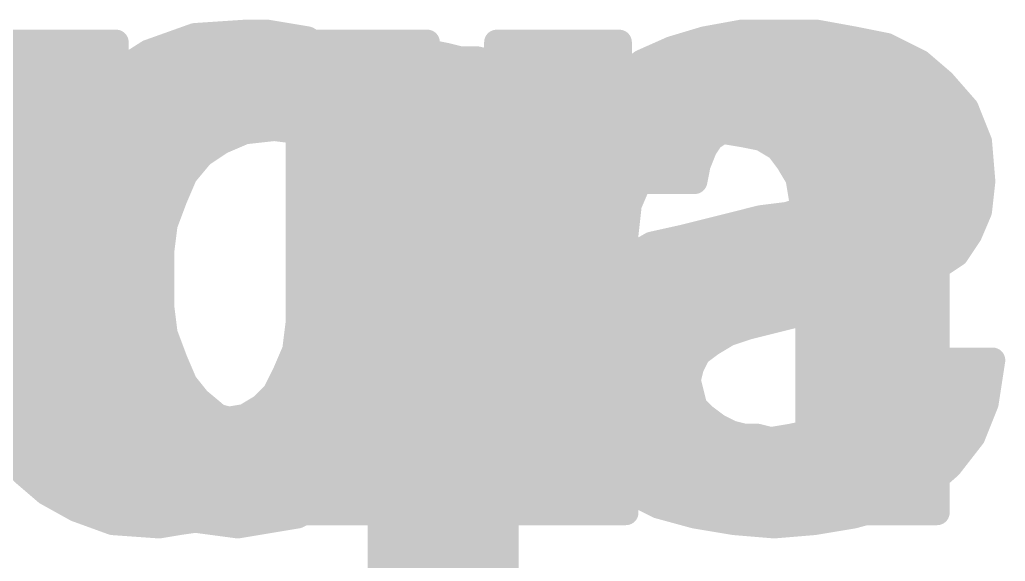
# Model space of a CAD drawing. Extents: x -41 to 66, y -21 to 32.
# Drawn here: x 15.29 to 18.267, y 20.732 to 22.367 of the extents above; entities that cross this region are included whole.
import ezdxf

# ---------------------------------------------------------------- set-up
doc = ezdxf.new("R2010")
doc.units = 0
doc.layers.add('21', color=41, linetype='CONTINUOUS')
doc.layers.add('22', color=40, linetype='CONTINUOUS')

msp = doc.modelspace()

# ---------------------------------------------------------------- linework, layer by layer
at = {"layer": '21', "const_width": 0.0762}
for points in [[(17.421, 22.319), (17.481, 22.329)], [(17.4666, 22.3266), (17.5746, 22.3266)], [(17.481, 22.329), (17.541, 22.329)], [(17.541, 22.329), (17.681, 22.319)], [(15.201, 22.299), (15.581, 22.299)], [(15.581, 22.299), (15.581, 21.499)], [(16.131, 21.449), (16.131, 22.299)], [(16.131, 22.299), (16.521, 22.299)], [(16.521, 22.299), (16.521, 20.879)], [(16.731, 22.299), (17.101, 22.299)], [(16.731, 20.879), (16.731, 22.299)], [(17.101, 22.299), (17.101, 22.099)], [(17.301, 22.279), (17.421, 22.319)], [(17.681, 22.319), (17.791, 22.289)], [(17.241, 22.239), (17.301, 22.279)], [(17.791, 22.289), (17.881, 22.239)], [(15.201, 22.2504), (15.581, 22.2504)], [(16.131, 22.2504), (16.521, 22.2504)], [(16.731, 22.2504), (17.101, 22.2504)], [(17.191, 22.199), (17.241, 22.239)], [(17.2581, 22.2504), (17.8605, 22.2504)], [(17.881, 22.239), (17.951, 22.169)], [(15.201, 22.1742), (15.581, 22.1742)], [(16.131, 22.1742), (16.521, 22.1742)], [(16.731, 22.1742), (17.101, 22.1742)], [(17.151, 22.159), (17.191, 22.199)], [(17.1662, 22.1742), (17.9458, 22.1742)], [(17.111, 22.099), (17.151, 22.159)], [(17.951, 22.169), (18.001, 22.089)], [(15.201, 22.098), (15.581, 22.098)], [(16.131, 22.098), (16.521, 22.098)], [(16.731, 22.098), (17.9954, 22.098)], [(17.101, 22.099), (17.111, 22.099)], [(18.001, 22.089), (18.031, 21.989)], [(17.421, 22.029), (17.341, 22.019)], [(17.481, 22.019), (17.421, 22.029)], [(15.201, 22.0218), (15.581, 22.0218)], [(16.131, 22.0218), (16.521, 22.0218)], [(16.731, 22.0218), (17.3634, 22.0218)], [(17.281, 22.009), (17.231, 21.979)], [(17.341, 22.019), (17.281, 22.009)], [(17.4642, 22.0218), (18.0212, 22.0218)], [(17.531, 22.009), (17.481, 22.019)], [(17.581, 21.979), (17.531, 22.009)], [(17.231, 21.979), (17.191, 21.929)], [(17.611, 21.939), (17.581, 21.979)], [(18.031, 21.989), (18.051, 21.879)], [(15.201, 21.9456), (15.581, 21.9456)], [(16.131, 21.9456), (16.521, 21.9456)], [(16.731, 21.9456), (17.2043, 21.9456)], [(17.606, 21.9456), (18.0389, 21.9456)], [(17.641, 21.889), (17.611, 21.939)], [(17.191, 21.929), (17.161, 21.879)], [(17.161, 21.879), (17.131, 21.809)], [(17.651, 21.829), (17.641, 21.889)], [(18.051, 21.879), (18.061, 21.749)], [(15.201, 21.8694), (15.581, 21.8694)], [(16.131, 21.8694), (16.521, 21.8694)], [(16.731, 21.8694), (17.1569, 21.8694)], [(17.6443, 21.8694), (18.0517, 21.8694)], [(17.661, 21.759), (17.651, 21.829)], [(15.201, 21.7932), (15.581, 21.7932)], [(16.131, 21.7932), (16.521, 21.7932)], [(16.731, 21.7932), (17.1292, 21.7932)], [(17.131, 21.809), (17.121, 21.719)], [(17.6561, 21.7932), (18.0576, 21.7932)], [(17.671, 21.679), (17.661, 21.759)], [(18.061, 21.749), (18.061, 20.879)], [(15.201, 21.717), (15.581, 21.717)], [(16.131, 21.717), (16.521, 21.717)], [(16.731, 21.717), (17.121, 21.717)], [(17.121, 21.719), (17.121, 20.879)], [(17.6663, 21.717), (18.061, 21.717)], [(17.671, 20.879), (17.671, 21.679)], [(15.201, 21.6408), (15.581, 21.6408)], [(16.131, 21.6408), (16.521, 21.6408)], [(16.731, 21.6408), (17.121, 21.6408)], [(17.671, 21.6408), (18.061, 21.6408)], [(15.201, 21.5646), (15.581, 21.5646)], [(16.131, 21.5646), (16.521, 21.5646)], [(16.731, 21.5646), (17.121, 21.5646)], [(17.671, 21.5646), (18.061, 21.5646)], [(15.201, 21.4884), (15.5823, 21.4884)], [(15.581, 21.499), (15.601, 21.339)], [(16.131, 21.4884), (16.521, 21.4884)], [(16.731, 21.4884), (17.121, 21.4884)], [(17.671, 21.4884), (18.061, 21.4884)], [(16.121, 21.369), (16.131, 21.449)], [(15.201, 21.4122), (15.5919, 21.4122)], [(16.1264, 21.4122), (16.521, 21.4122)], [(16.731, 21.4122), (17.121, 21.4122)], [(17.671, 21.4122), (18.061, 21.4122)], [(16.091, 21.299), (16.121, 21.369)], [(15.601, 21.339), (15.611, 21.279)], [(15.201, 21.336), (15.6015, 21.336)], [(16.1069, 21.336), (16.521, 21.336)], [(16.731, 21.336), (17.121, 21.336)], [(17.671, 21.336), (18.061, 21.336)], [(15.611, 21.279), (15.671, 21.199)], [(16.061, 21.239), (16.091, 21.299)], [(15.2081, 21.2598), (15.6254, 21.2598)], [(16.0714, 21.2598), (16.521, 21.2598)], [(16.731, 21.2598), (17.121, 21.2598)], [(17.671, 21.2598), (18.061, 21.2598)], [(16.021, 21.199), (16.061, 21.239)], [(15.671, 21.199), (15.721, 21.169)], [(15.971, 21.169), (16.021, 21.199)], [(15.2226, 21.1836), (15.6967, 21.1836)], [(15.721, 21.169), (15.771, 21.159)], [(15.771, 21.159), (15.831, 21.149)], [(15.831, 21.149), (15.911, 21.159)], [(15.911, 21.159), (15.971, 21.169)], [(15.9953, 21.1836), (16.521, 21.1836)], [(16.731, 21.1836), (17.121, 21.1836)], [(17.671, 21.1836), (18.061, 21.1836)], [(15.2455, 21.1074), (16.521, 21.1074)], [(16.731, 21.1074), (17.121, 21.1074)], [(17.671, 21.1074), (18.061, 21.1074)], [(15.301, 20.999), (15.251, 21.089)], [(16.141, 21.079), (16.101, 21.019)], [(16.151, 21.079), (16.141, 21.079)], [(16.151, 20.879), (16.151, 21.079)], [(15.2831, 21.0312), (16.1091, 21.0312)], [(16.101, 21.019), (16.061, 20.969)], [(16.151, 21.0312), (16.521, 21.0312)], [(16.731, 21.0312), (17.121, 21.0312)], [(17.671, 21.0312), (18.061, 21.0312)], [(15.371, 20.939), (15.301, 20.999)], [(15.3523, 20.955), (16.0435, 20.955)], [(16.061, 20.969), (16.011, 20.929)], [(16.151, 20.955), (16.521, 20.955)], [(16.731, 20.955), (17.121, 20.955)], [(17.671, 20.955), (18.061, 20.955)], [(15.461, 20.889), (15.371, 20.939)], [(16.011, 20.929), (15.951, 20.899)], [(15.951, 20.899), (15.901, 20.879)], [(15.571, 20.849), (15.461, 20.889)], [(15.4891, 20.8788), (15.9004, 20.8788)], [(15.901, 20.879), (15.841, 20.859)], [(16.521, 20.879), (16.151, 20.879)], [(17.121, 20.879), (16.731, 20.879)], [(18.061, 20.879), (17.671, 20.879)], [(15.711, 20.839), (15.571, 20.849)], [(15.771, 20.849), (15.711, 20.839)], [(15.841, 20.859), (15.771, 20.849)]]:
    msp.add_lwpolyline(points, dxfattribs=at)
at = {"layer": '21', "const_width": 0.0381}
for points in [[(17.4666, 22.3457, 1), (17.4666, 22.3076)], [(17.481, 22.3481, 1), (17.481, 22.31)], [(17.4841, 22.3102, 1), (17.4779, 22.3478)], [(17.5424, 22.348, 1), (17.5396, 22.31)], [(17.541, 22.31, 1), (17.541, 22.3481)], [(17.5746, 22.3076, 1), (17.5746, 22.3457)], [(15.6001, 22.299, 1), (15.562, 22.299)], [(15.581, 22.2799, 1), (15.581, 22.318)], [(16.1501, 22.299, 1), (16.112, 22.299)], [(16.131, 22.318, 1), (16.131, 22.2799)], [(16.5401, 22.299, 1), (16.502, 22.299)], [(16.521, 22.2799, 1), (16.521, 22.318)], [(16.731, 22.318, 1), (16.731, 22.2799)], [(16.7501, 22.299, 1), (16.712, 22.299)], [(17.12, 22.299, 1), (17.0819, 22.299)], [(17.101, 22.2799, 1), (17.101, 22.318)], [(17.4179, 22.3378, 1), (17.4241, 22.3002)], [(17.427, 22.3009, 1), (17.415, 22.3371)], [(17.686, 22.3374, 1), (17.676, 22.3006)], [(17.6796, 22.3, 1), (17.6824, 22.338)], [(17.295, 22.2971, 1), (17.307, 22.2609)], [(17.3116, 22.2631, 1), (17.2904, 22.2949)], [(17.8003, 22.3057, 1), (17.7817, 22.2723)], [(17.786, 22.2706, 1), (17.796, 22.3074)], [(15.581, 22.2314, 1), (15.581, 22.2695)], [(16.131, 22.2695, 1), (16.131, 22.2314)], [(16.521, 22.2314, 1), (16.521, 22.2695)], [(16.731, 22.2695, 1), (16.731, 22.2314)], [(17.101, 22.2314, 1), (17.101, 22.2695)], [(17.2304, 22.2549, 1), (17.2516, 22.2231)], [(17.2529, 22.2241, 1), (17.2291, 22.2539)], [(17.2581, 22.2695, 1), (17.2581, 22.2314)], [(17.8605, 22.2314, 1), (17.8605, 22.2695)], [(17.8945, 22.2525, 1), (17.8675, 22.2255)], [(17.8717, 22.2223, 1), (17.8903, 22.2557)], [(15.581, 22.1552, 1), (15.581, 22.1933)], [(16.131, 22.1933, 1), (16.131, 22.1552)], [(16.521, 22.1552, 1), (16.521, 22.1933)], [(16.731, 22.1933, 1), (16.731, 22.1552)], [(17.101, 22.1552, 1), (17.101, 22.1933)], [(17.1662, 22.1933, 1), (17.1662, 22.1552)], [(17.1791, 22.2139, 1), (17.2029, 22.1841)], [(17.2045, 22.1855, 1), (17.1775, 22.2125)], [(17.9458, 22.1552, 1), (17.9458, 22.1933)], [(17.1375, 22.1725, 1), (17.1645, 22.1455)], [(17.1669, 22.1484, 1), (17.1351, 22.1696)], [(17.9672, 22.1791, 1), (17.9348, 22.1589)], [(17.9375, 22.1555, 1), (17.9645, 22.1825)], [(15.581, 22.079, 1), (15.581, 22.1171)], [(16.131, 22.1171, 1), (16.131, 22.079)], [(16.521, 22.079, 1), (16.521, 22.1171)], [(16.731, 22.1171, 1), (16.731, 22.079)], [(17.101, 22.1181, 1), (17.101, 22.08)], [(17.0951, 22.1096, 1), (17.1269, 22.0884)], [(17.111, 22.08, 1), (17.111, 22.1181)], [(18.0192, 22.0945, 1), (17.9828, 22.0835)], [(17.9954, 22.079, 1), (17.9954, 22.1171)], [(17.0819, 22.099, 1), (17.12, 22.099)], [(17.9848, 22.0789, 1), (18.0172, 22.0991)], [(17.4241, 22.0478, 1), (17.4179, 22.0102)], [(17.4234, 22.0101, 1), (17.4186, 22.0479)], [(15.581, 22.0028, 1), (15.581, 22.0409)], [(16.131, 22.0409, 1), (16.131, 22.0028)], [(16.521, 22.0028, 1), (16.521, 22.0409)], [(16.731, 22.0409, 1), (16.731, 22.0028)], [(17.2779, 22.0278, 1), (17.2841, 21.9902)], [(17.2908, 21.9927, 1), (17.2712, 22.0253)], [(17.3386, 22.0379, 1), (17.3434, 22.0001)], [(17.3441, 22.0002, 1), (17.3379, 22.0378)], [(17.3634, 22.0028, 1), (17.3634, 22.0409)], [(17.4642, 22.0409, 1), (17.4642, 22.0028)], [(17.4847, 22.0377, 1), (17.4773, 22.0003)], [(17.4779, 22.0002, 1), (17.4841, 22.0378)], [(17.5408, 22.0253, 1), (17.5212, 21.9927)], [(17.5273, 21.9903, 1), (17.5347, 22.0277)], [(18.0212, 22.0028, 1), (18.0212, 22.0409)], [(17.2212, 21.9953, 1), (17.2408, 21.9627)], [(17.2459, 21.9671, 1), (17.2161, 21.9909)], [(17.5962, 21.9904, 1), (17.5658, 21.9676)], [(17.5712, 21.9627, 1), (17.5908, 21.9953)], [(18.0497, 21.9924, 1), (18.0123, 21.9856)], [(18.0128, 21.9835, 1), (18.0492, 21.9945)], [(15.581, 21.9266, 1), (15.581, 21.9647)], [(16.131, 21.9647, 1), (16.131, 21.9266)], [(16.521, 21.9266, 1), (16.521, 21.9647)], [(16.731, 21.9647, 1), (16.731, 21.9266)], [(17.2043, 21.9266, 1), (17.2043, 21.9647)], [(17.606, 21.9647, 1), (17.606, 21.9266)], [(17.6273, 21.9488, 1), (17.5947, 21.9292)], [(18.0389, 21.9266, 1), (18.0389, 21.9647)], [(17.1761, 21.9409, 1), (17.2059, 21.9171)], [(17.2073, 21.9192, 1), (17.1747, 21.9388)], [(17.5958, 21.9276, 1), (17.6262, 21.9504)], [(17.1785, 21.8715, 1), (17.1435, 21.8865)], [(17.6598, 21.8921, 1), (17.6222, 21.8859)], [(17.6247, 21.8792, 1), (17.6573, 21.8988)], [(18.07, 21.8805, 1), (18.032, 21.8775)], [(15.581, 21.8504, 1), (15.581, 21.8885)], [(16.131, 21.8885, 1), (16.131, 21.8504)], [(16.521, 21.8504, 1), (16.521, 21.8885)], [(16.731, 21.8885, 1), (16.731, 21.8504)], [(17.1447, 21.8888, 1), (17.1773, 21.8692)], [(17.1569, 21.8504, 1), (17.1569, 21.8885)], [(17.6443, 21.8885, 1), (17.6443, 21.8504)], [(18.0323, 21.8756, 1), (18.0697, 21.8824)], [(18.0517, 21.8504, 1), (18.0517, 21.8885)], [(17.6699, 21.8317, 1), (17.6321, 21.8263)], [(15.581, 21.7742, 1), (15.581, 21.8123)], [(16.131, 21.8123, 1), (16.131, 21.7742)], [(16.521, 21.7742, 1), (16.521, 21.8123)], [(16.731, 21.8123, 1), (16.731, 21.7742)], [(17.1135, 21.8165, 1), (17.1485, 21.8015)], [(17.1499, 21.8069, 1), (17.1121, 21.8111)], [(17.1292, 21.7742, 1), (17.1292, 21.8123)], [(17.6322, 21.8259, 1), (17.6698, 21.8321)], [(17.6561, 21.8123, 1), (17.6561, 21.7742)], [(18.0576, 21.7742, 1), (18.0576, 21.8123)], [(17.6799, 21.7614, 1), (17.6421, 21.7566)], [(17.6421, 21.7563, 1), (17.6799, 21.7617)], [(18.08, 21.749, 1), (18.0419, 21.749)], [(18.042, 21.7475, 1), (18.08, 21.7505)], [(15.581, 21.698, 1), (15.581, 21.7361)], [(16.131, 21.7361, 1), (16.131, 21.698)], [(16.521, 21.698, 1), (16.521, 21.7361)], [(16.731, 21.7361, 1), (16.731, 21.698)], [(17.1021, 21.7211, 1), (17.1399, 21.7169)], [(17.1401, 21.719, 1), (17.102, 21.719)], [(17.121, 21.698, 1), (17.121, 21.7361)], [(17.6663, 21.7361, 1), (17.6663, 21.698)], [(18.061, 21.698, 1), (18.061, 21.7361)], [(17.69, 21.679, 1), (17.6519, 21.679)], [(15.581, 21.6218, 1), (15.581, 21.6599)], [(16.131, 21.6599, 1), (16.131, 21.6218)], [(16.521, 21.6218, 1), (16.521, 21.6599)], [(16.731, 21.6599, 1), (16.731, 21.6218)], [(17.121, 21.6218, 1), (17.121, 21.6599)], [(17.671, 21.6599, 1), (17.671, 21.6218)], [(17.6521, 21.6766, 1), (17.6899, 21.6814)], [(18.061, 21.6218, 1), (18.061, 21.6599)], [(15.581, 21.5456, 1), (15.581, 21.5837)], [(16.131, 21.5837, 1), (16.131, 21.5456)], [(16.521, 21.5456, 1), (16.521, 21.5837)], [(16.731, 21.5837, 1), (16.731, 21.5456)], [(17.121, 21.5456, 1), (17.121, 21.5837)], [(17.671, 21.5837, 1), (17.671, 21.5456)], [(18.061, 21.5456, 1), (18.061, 21.5837)], [(15.5999, 21.5014, 1), (15.5621, 21.4966)], [(15.5823, 21.4694, 1), (15.5823, 21.5075)], [(16.131, 21.5075, 1), (16.131, 21.4694)], [(16.521, 21.4694, 1), (16.521, 21.5075)], [(16.731, 21.5075, 1), (16.731, 21.4694)], [(17.121, 21.4694, 1), (17.121, 21.5075)], [(17.671, 21.5075, 1), (17.671, 21.4694)], [(18.061, 21.4694, 1), (18.061, 21.5075)], [(15.562, 21.499, 1), (15.6001, 21.499)], [(16.112, 21.449, 1), (16.1501, 21.449)], [(16.1499, 21.4466, 1), (16.1121, 21.4514)], [(15.5919, 21.3932, 1), (15.5919, 21.4313)], [(16.1264, 21.4313, 1), (16.1264, 21.3932)], [(16.521, 21.3932, 1), (16.521, 21.4313)], [(16.731, 21.4313, 1), (16.731, 21.3932)], [(17.121, 21.3932, 1), (17.121, 21.4313)], [(17.671, 21.4313, 1), (17.671, 21.3932)], [(18.061, 21.3932, 1), (18.061, 21.4313)], [(16.1385, 21.3615, 1), (16.1035, 21.3765)], [(15.6198, 21.3421, 1), (15.5822, 21.3359)], [(16.1021, 21.3714, 1), (16.1399, 21.3666)], [(15.5821, 21.3366, 1), (15.6199, 21.3414)], [(15.6015, 21.317, 1), (15.6015, 21.3551)], [(16.1069, 21.3551, 1), (16.1069, 21.317)], [(16.521, 21.317, 1), (16.521, 21.3551)], [(16.731, 21.3551, 1), (16.731, 21.317)], [(17.121, 21.317, 1), (17.121, 21.3551)], [(17.671, 21.3551, 1), (17.671, 21.317)], [(18.061, 21.317, 1), (18.061, 21.3551)], [(15.6262, 21.2904, 1), (15.5958, 21.2676)], [(16.0735, 21.3065, 1), (16.1085, 21.2915)], [(16.108, 21.2905, 1), (16.074, 21.3075)], [(15.5922, 21.2759, 1), (15.6298, 21.2821)], [(15.6254, 21.2408, 1), (15.6254, 21.2789)], [(16.0714, 21.2789, 1), (16.0714, 21.2408)], [(16.521, 21.2408, 1), (16.521, 21.2789)], [(16.731, 21.2789, 1), (16.731, 21.2408)], [(17.121, 21.2408, 1), (17.121, 21.2789)], [(17.671, 21.2789, 1), (17.671, 21.2408)], [(18.061, 21.2408, 1), (18.061, 21.2789)], [(16.044, 21.2475, 1), (16.078, 21.2305)], [(16.0745, 21.2255, 1), (16.0475, 21.2525)], [(15.6808, 21.2153, 1), (15.6612, 21.1827)], [(15.6558, 21.1876, 1), (15.6862, 21.2104)], [(16.0075, 21.2125, 1), (16.0345, 21.1855)], [(16.0308, 21.1827, 1), (16.0112, 21.2153)], [(15.6967, 21.1646, 1), (15.6967, 21.2027)], [(15.7247, 21.1877, 1), (15.7173, 21.1503)], [(15.7112, 21.1527, 1), (15.7308, 21.1853)], [(15.7741, 21.1778, 1), (15.7679, 21.1402)], [(15.9134, 21.1401, 1), (15.9086, 21.1779)], [(15.9612, 21.1853, 1), (15.9808, 21.1527)], [(15.9741, 21.1502, 1), (15.9679, 21.1878)], [(15.9953, 21.2027, 1), (15.9953, 21.1646)], [(16.521, 21.1646, 1), (16.521, 21.2027)], [(16.731, 21.2027, 1), (16.731, 21.1646)], [(17.121, 21.1646, 1), (17.121, 21.2027)], [(17.671, 21.2027, 1), (17.671, 21.1646)], [(18.061, 21.1646, 1), (18.061, 21.2027)], [(15.7673, 21.1403, 1), (15.7747, 21.1777)], [(15.8286, 21.1679, 1), (15.8334, 21.1301)], [(15.8279, 21.1302, 1), (15.8341, 21.1678)], [(15.9079, 21.1778, 1), (15.9141, 21.1402)], [(16.521, 21.0884, 1), (16.521, 21.1265)], [(16.731, 21.1265, 1), (16.731, 21.0884)], [(17.121, 21.0884, 1), (17.121, 21.1265)], [(17.671, 21.1265, 1), (17.671, 21.0884)], [(18.061, 21.0884, 1), (18.061, 21.1265)], [(16.141, 21.0981, 1), (16.141, 21.06)], [(16.1569, 21.0684, 1), (16.1251, 21.0896)], [(16.17, 21.079, 1), (16.1319, 21.079)], [(16.151, 21.06, 1), (16.151, 21.0981)], [(15.2831, 21.0503, 1), (15.2831, 21.0122)], [(16.0851, 21.0296, 1), (16.1169, 21.0084)], [(16.1159, 21.0071, 1), (16.0861, 21.0309)], [(16.1091, 21.0122, 1), (16.1091, 21.0503)], [(16.151, 21.0503, 1), (16.151, 21.0122)], [(16.521, 21.0122, 1), (16.521, 21.0503)], [(16.731, 21.0503, 1), (16.731, 21.0122)], [(17.121, 21.0122, 1), (17.121, 21.0503)], [(17.671, 21.0503, 1), (17.671, 21.0122)], [(18.061, 21.0122, 1), (18.061, 21.0503)], [(15.3134, 21.0135, 1), (15.2886, 20.9845)], [(15.2843, 20.9897, 1), (15.3177, 21.0083)], [(15.3523, 20.9741, 1), (15.3523, 20.936)], [(16.0461, 20.9809, 1), (16.0759, 20.9571)], [(16.0435, 20.936, 1), (16.0435, 20.9741)], [(16.0729, 20.9541, 1), (16.0491, 20.9839)], [(16.151, 20.9741, 1), (16.151, 20.936)], [(16.521, 20.936, 1), (16.521, 20.9741)], [(16.731, 20.9741, 1), (16.731, 20.936)], [(17.121, 20.936, 1), (17.121, 20.9741)], [(17.671, 20.9741, 1), (17.671, 20.936)], [(18.061, 20.936, 1), (18.061, 20.9741)], [(15.3803, 20.9557, 1), (15.3617, 20.9223)], [(15.3586, 20.9245, 1), (15.3834, 20.9535)], [(15.9991, 20.9439, 1), (16.0229, 20.9141)], [(16.0195, 20.912, 1), (16.0025, 20.946)], [(15.9425, 20.916, 1), (15.9595, 20.882)], [(15.9581, 20.8813, 1), (15.9439, 20.9167)], [(15.4675, 20.9069, 1), (15.4545, 20.8711)], [(15.4517, 20.8723, 1), (15.4703, 20.9057)], [(15.4891, 20.8979, 1), (15.4891, 20.8598)], [(15.8939, 20.8967, 1), (15.9081, 20.8613)], [(15.907, 20.8609, 1), (15.895, 20.8971)], [(15.9004, 20.8598, 1), (15.9004, 20.8979)], [(16.151, 20.8981, 1), (16.151, 20.86)], [(16.521, 20.86, 1), (16.521, 20.8981)], [(16.731, 20.8981, 1), (16.731, 20.86)], [(17.121, 20.86, 1), (17.121, 20.8981)], [(17.671, 20.8981, 1), (17.671, 20.86)], [(18.061, 20.86, 1), (18.061, 20.8981)], [(15.5724, 20.868, 1), (15.5696, 20.83)], [(15.5645, 20.8311, 1), (15.5775, 20.8669)], [(15.7079, 20.8578, 1), (15.7141, 20.8202)], [(15.7096, 20.82, 1), (15.7124, 20.858)], [(15.7683, 20.8679, 1), (15.7737, 20.8301)], [(15.7741, 20.8302, 1), (15.7679, 20.8678)], [(15.835, 20.8771, 1), (15.847, 20.8409)], [(15.8437, 20.8401, 1), (15.8383, 20.8779)], [(16.1319, 20.879, 1), (16.17, 20.879)], [(16.502, 20.879, 1), (16.5401, 20.879)], [(16.712, 20.879, 1), (16.7501, 20.879)], [(17.102, 20.879, 1), (17.1401, 20.879)], [(17.6519, 20.879, 1), (17.69, 20.879)], [(18.0419, 20.879, 1), (18.08, 20.879)]]:
    msp.add_lwpolyline(points, format="xyb", dxfattribs=at)
at = {"layer": '22', "const_width": 0.0762}
for points in [[(15.969, 22.329), (15.819, 22.319)], [(15.933, 22.3266), (16.0534, 22.3266)], [(16.039, 22.329), (15.969, 22.329)], [(16.159, 22.309), (16.039, 22.329)], [(17.469, 22.329), (17.359, 22.309)], [(17.4558, 22.3266), (17.7122, 22.3266)], [(17.699, 22.329), (17.469, 22.329)], [(17.809, 22.309), (17.699, 22.329)], [(15.819, 22.319), (15.679, 22.269)], [(16.259, 22.249), (16.159, 22.309)], [(16.489, 22.279), (16.389, 22.299)], [(16.389, 22.299), (16.389, 22.119)], [(17.359, 22.309), (17.259, 22.279)], [(17.909, 22.289), (17.809, 22.309)], [(15.679, 22.269), (15.569, 22.199)], [(16.529, 22.269), (16.489, 22.279)], [(16.579, 22.259), (16.529, 22.269)], [(17.259, 22.279), (17.169, 22.239)], [(18.009, 22.239), (17.909, 22.289)], [(15.6498, 22.2504), (16.2567, 22.2504)], [(16.309, 22.209), (16.259, 22.249)], [(16.389, 22.2504), (16.6134, 22.2504)], [(16.619, 22.249), (16.579, 22.259)], [(16.669, 22.249), (16.619, 22.249)], [(16.719, 22.239), (16.669, 22.249)], [(16.759, 22.229), (16.719, 22.239)], [(17.169, 22.239), (17.089, 22.179)], [(17.1946, 22.2504), (17.9862, 22.2504)], [(18.079, 22.179), (18.009, 22.239)], [(16.349, 22.169), (16.309, 22.209)], [(16.759, 20.379), (16.759, 22.229)], [(15.569, 22.199), (15.479, 22.099)], [(15.5467, 22.1742), (16.3438, 22.1742)], [(16.389, 22.1742), (16.759, 22.1742)], [(17.089, 22.179), (17.029, 22.099)], [(17.0854, 22.1742), (18.0832, 22.1742)], [(18.149, 22.099), (18.079, 22.179)], [(16.389, 22.119), (16.349, 22.169)], [(15.479, 22.099), (15.409, 21.989)], [(15.4784, 22.098), (16.759, 22.098)], [(17.029, 22.099), (16.979, 21.999)], [(17.0285, 22.098), (18.1494, 22.098)], [(18.189, 21.999), (18.149, 22.099)], [(17.449, 22.049), (17.499, 22.069)], [(17.499, 22.069), (17.669, 22.069)], [(17.669, 22.069), (17.699, 22.059)], [(17.699, 22.059), (17.739, 22.049)], [(15.899, 21.999), (15.969, 22.029)], [(15.969, 22.029), (16.059, 22.039)], [(16.059, 22.039), (16.139, 22.029)], [(16.139, 22.029), (16.219, 21.999)], [(17.379, 22.009), (17.409, 22.029)], [(17.409, 22.029), (17.449, 22.049)], [(17.739, 22.049), (17.769, 22.039)], [(17.769, 22.039), (17.809, 21.979)], [(15.4299, 22.0218), (15.9522, 22.0218)], [(15.839, 21.959), (15.899, 21.999)], [(16.1582, 22.0218), (16.759, 22.0218)], [(16.219, 21.999), (16.269, 21.959)], [(16.979, 21.999), (16.959, 21.879)], [(16.9904, 22.0218), (17.3982, 22.0218)], [(17.359, 21.979), (17.379, 22.009)], [(17.7805, 22.0218), (18.1799, 22.0218)], [(18.199, 21.879), (18.189, 21.999)], [(15.409, 21.989), (15.369, 21.859)], [(17.339, 21.929), (17.359, 21.979)], [(17.809, 21.979), (17.809, 21.939)], [(15.3956, 21.9456), (15.8278, 21.9456)], [(15.789, 21.899), (15.839, 21.959)], [(16.269, 21.959), (16.319, 21.899)], [(16.2802, 21.9456), (16.759, 21.9456)], [(16.9701, 21.9456), (17.3456, 21.9456)], [(17.809, 21.939), (17.799, 21.899)], [(17.809, 21.9456), (18.1935, 21.9456)], [(17.329, 21.879), (17.339, 21.929)], [(15.759, 21.829), (15.789, 21.899)], [(16.319, 21.899), (16.349, 21.829)], [(16.959, 21.879), (17.329, 21.879)], [(17.799, 21.899), (17.769, 21.859)], [(18.189, 21.789), (18.199, 21.879)], [(15.369, 21.859), (15.339, 21.719)], [(15.3722, 21.8694), (15.7763, 21.8694)], [(16.3317, 21.8694), (16.759, 21.8694)], [(17.769, 21.859), (17.729, 21.829)], [(17.7768, 21.8694), (18.1979, 21.8694)], [(15.729, 21.749), (15.759, 21.829)], [(16.349, 21.829), (16.379, 21.749)], [(17.729, 21.829), (17.669, 21.799)], [(15.3549, 21.7932), (15.7456, 21.7932)], [(16.3624, 21.7932), (16.759, 21.7932)], [(17.669, 21.799), (17.609, 21.779)], [(17.6516, 21.7932), (18.1895, 21.7932)], [(18.159, 21.719), (18.189, 21.789)], [(17.529, 21.769), (17.289, 21.709)], [(17.609, 21.779), (17.529, 21.769)], [(15.719, 21.669), (15.729, 21.749)], [(16.379, 21.749), (16.389, 21.669)], [(15.339, 21.719), (15.329, 21.569)], [(15.3389, 21.717), (15.725, 21.717)], [(16.383, 21.717), (16.759, 21.717)], [(17.289, 21.709), (17.199, 21.689)], [(17.321, 21.717), (18.1577, 21.717)], [(18.119, 21.659), (18.159, 21.719)], [(15.719, 21.579), (15.719, 21.669)], [(16.389, 21.669), (16.389, 21.499)], [(17.199, 21.689), (17.059, 21.609)], [(15.3338, 21.6408), (15.719, 21.6408)], [(16.389, 21.6408), (16.759, 21.6408)], [(17.1147, 21.6408), (18.0917, 21.6408)], [(18.059, 21.619), (18.119, 21.659)], [(17.059, 21.609), (16.999, 21.559)], [(17.989, 21.579), (18.059, 21.619)], [(15.719, 21.579), (15.329, 21.569)], [(15.329, 21.569), (15.719, 21.579)], [(15.719, 21.499), (15.719, 21.579)], [(17.919, 21.549), (17.989, 21.579)], [(15.329, 21.569), (15.339, 21.429)], [(15.3293, 21.5646), (15.719, 21.5646)], [(16.389, 21.5646), (16.759, 21.5646)], [(16.999, 21.559), (16.959, 21.499)], [(17.0057, 21.5646), (17.9554, 21.5646)], [(17.839, 21.519), (17.919, 21.549)], [(17.749, 21.499), (17.839, 21.519)], [(15.3348, 21.4884), (15.7203, 21.4884)], [(15.729, 21.419), (15.719, 21.499)], [(16.389, 21.499), (16.349, 21.339)], [(16.3864, 21.4884), (16.759, 21.4884)], [(16.959, 21.499), (16.929, 21.429)], [(16.9545, 21.4884), (17.696, 21.4884)], [(17.649, 21.479), (17.749, 21.499)], [(17.489, 21.439), (17.649, 21.479)], [(15.339, 21.429), (15.369, 21.299)], [(16.929, 21.429), (16.919, 21.339)], [(17.429, 21.419), (17.489, 21.439)], [(15.3429, 21.4122), (15.7316, 21.4122)], [(15.759, 21.339), (15.729, 21.419)], [(16.3673, 21.4122), (16.759, 21.4122)], [(16.9271, 21.4122), (17.4177, 21.4122)], [(17.379, 21.389), (17.429, 21.419)], [(17.339, 21.359), (17.379, 21.389)], [(15.419, 21.179), (15.759, 21.339)], [(15.759, 21.339), (15.419, 21.179)], [(15.789, 21.269), (15.759, 21.339)], [(16.349, 21.339), (16.319, 21.269)], [(16.919, 21.339), (16.939, 21.209)], [(17.319, 21.319), (17.339, 21.359)], [(17.859, 21.339), (17.859, 21.279)], [(18.229, 21.339), (17.859, 21.339)], [(18.209, 21.209), (18.229, 21.339)], [(15.3605, 21.336), (15.7526, 21.336)], [(15.7526, 21.336), (15.7603, 21.336)], [(16.3477, 21.336), (16.759, 21.336)], [(16.9195, 21.336), (17.3275, 21.336)], [(17.309, 21.279), (17.319, 21.319)], [(17.859, 21.336), (18.2285, 21.336)], [(15.369, 21.299), (15.419, 21.179)], [(17.329, 21.199), (17.309, 21.279)], [(17.859, 21.279), (17.839, 21.229)], [(15.3853, 21.2598), (15.5907, 21.2598)], [(15.5907, 21.2598), (15.7964, 21.2598)], [(15.829, 21.219), (15.789, 21.269)], [(16.319, 21.269), (16.269, 21.219)], [(16.3098, 21.2598), (16.759, 21.2598)], [(16.9312, 21.2598), (17.3138, 21.2598)], [(17.8513, 21.2598), (18.2168, 21.2598)], [(15.889, 21.169), (15.829, 21.219)], [(16.269, 21.219), (16.209, 21.169)], [(17.839, 21.229), (17.809, 21.189)], [(16.939, 21.209), (16.979, 21.099)], [(17.359, 21.169), (17.329, 21.199)], [(17.809, 21.189), (17.729, 21.129)], [(18.169, 21.109), (18.209, 21.209)], [(15.4171, 21.1836), (15.4288, 21.1836)], [(15.419, 21.179), (15.479, 21.069)], [(15.4288, 21.1836), (15.8715, 21.1836)], [(15.969, 21.149), (15.889, 21.169)], [(16.209, 21.169), (16.139, 21.149)], [(16.2265, 21.1836), (16.759, 21.1836)], [(16.9482, 21.1836), (17.3444, 21.1836)], [(17.399, 21.139), (17.359, 21.169)], [(17.8018, 21.1836), (18.1988, 21.1836)], [(16.049, 21.139), (15.969, 21.149)], [(16.139, 21.149), (16.049, 21.139)], [(17.439, 21.119), (17.399, 21.139)], [(15.4581, 21.1074), (16.759, 21.1074)], [(16.9759, 21.1074), (17.5254, 21.1074)], [(17.479, 21.109), (17.439, 21.119)], [(17.519, 21.109), (17.479, 21.109)], [(17.559, 21.099), (17.519, 21.109)], [(17.619, 21.109), (17.559, 21.099)], [(17.6094, 21.1074), (18.1678, 21.1074)], [(17.669, 21.119), (17.619, 21.109)], [(17.729, 21.129), (17.669, 21.119)], [(18.099, 21.019), (18.169, 21.109)], [(16.979, 21.099), (17.039, 21.019)], [(15.479, 21.069), (15.569, 20.979)], [(16.289, 20.959), (16.369, 21.059)], [(16.369, 21.059), (16.379, 21.059)], [(16.379, 21.059), (16.379, 20.039)], [(15.5168, 21.0312), (16.3468, 21.0312)], [(16.379, 21.0312), (16.759, 21.0312)], [(17.0298, 21.0312), (18.1085, 21.0312)], [(17.039, 21.019), (17.119, 20.949)], [(18.019, 20.949), (18.099, 21.019)], [(15.569, 20.979), (15.679, 20.899)], [(15.602, 20.955), (16.2823, 20.955)], [(16.189, 20.899), (16.289, 20.959)], [(16.379, 20.955), (16.759, 20.955)], [(17.1121, 20.955), (18.0259, 20.955)], [(17.119, 20.949), (17.219, 20.899)], [(17.919, 20.899), (18.019, 20.949)], [(15.679, 20.899), (15.799, 20.859)], [(16.129, 20.869), (16.189, 20.899)], [(17.219, 20.899), (17.329, 20.869)], [(17.809, 20.869), (17.919, 20.899)], [(15.7396, 20.8788), (16.1486, 20.8788)], [(15.949, 20.839), (16.129, 20.869)], [(16.379, 20.8788), (16.759, 20.8788)], [(17.2931, 20.8788), (17.8449, 20.8788)], [(17.329, 20.869), (17.449, 20.849)], [(17.689, 20.849), (17.809, 20.869)], [(15.799, 20.859), (15.949, 20.839)], [(17.449, 20.849), (17.569, 20.839)], [(17.569, 20.839), (17.689, 20.849)], [(16.379, 20.8026), (16.759, 20.8026)], [(16.379, 20.7264), (16.759, 20.7264)]]:
    msp.add_lwpolyline(points, dxfattribs=at)
at = {"layer": '22', "const_width": 0.0381}
for points in [[(15.933, 22.3457, 1), (15.933, 22.3076)], [(15.969, 22.3481, 1), (15.969, 22.31)], [(15.9703, 22.31, 1), (15.9677, 22.348)], [(16.0421, 22.3478, 1), (16.0359, 22.3102)], [(16.039, 22.31, 1), (16.039, 22.3481)], [(16.0534, 22.3076, 1), (16.0534, 22.3457)], [(17.4558, 22.3457, 1), (17.4558, 22.3076)], [(17.469, 22.3481, 1), (17.469, 22.31)], [(17.4724, 22.3103, 1), (17.4656, 22.3477)], [(17.7024, 22.3477, 1), (17.6956, 22.3103)], [(17.699, 22.31, 1), (17.699, 22.3481)], [(17.7122, 22.3076, 1), (17.7122, 22.3457)], [(15.8177, 22.338, 1), (15.8203, 22.3)], [(15.8254, 22.3011, 1), (15.8126, 22.3369)], [(16.1688, 22.3253, 1), (16.1492, 22.2927)], [(16.1559, 22.2902, 1), (16.1621, 22.3278)], [(16.3927, 22.3177, 1), (16.3853, 22.2803)], [(16.408, 22.299, 1), (16.3699, 22.299)], [(17.3556, 22.3277, 1), (17.3624, 22.2903)], [(17.3645, 22.2908, 1), (17.3535, 22.3272)], [(17.8127, 22.3277, 1), (17.8053, 22.2903)], [(17.8056, 22.2903, 1), (17.8124, 22.3277)], [(15.6726, 22.2869, 1), (15.6854, 22.2511)], [(15.6892, 22.2529, 1), (15.6688, 22.2851)], [(16.4936, 22.2975, 1), (16.4844, 22.2605)], [(16.4853, 22.2603, 1), (16.4927, 22.2977)], [(16.5327, 22.2877, 1), (16.5253, 22.2503)], [(16.5244, 22.2505, 1), (16.5336, 22.2875)], [(17.2535, 22.2972, 1), (17.2645, 22.2608)], [(17.2667, 22.2616, 1), (17.2513, 22.2964)], [(17.9175, 22.306, 1), (17.9005, 22.272)], [(17.9053, 22.2703, 1), (17.9127, 22.3077)], [(15.6498, 22.2695, 1), (15.6498, 22.2314)], [(16.2709, 22.2639, 1), (16.2471, 22.2341)], [(16.2492, 22.2327, 1), (16.2688, 22.2653)], [(16.2567, 22.2314, 1), (16.2567, 22.2695)], [(16.389, 22.2695, 1), (16.389, 22.2314)], [(16.5836, 22.2775, 1), (16.5744, 22.2405)], [(16.5753, 22.2403, 1), (16.5827, 22.2777)], [(16.619, 22.2681, 1), (16.619, 22.23)], [(16.6134, 22.2314, 1), (16.6134, 22.2695)], [(16.6144, 22.2305, 1), (16.6236, 22.2675)], [(16.6727, 22.2677, 1), (16.6653, 22.2303)], [(16.669, 22.23, 1), (16.669, 22.2681)], [(16.7236, 22.2575, 1), (16.7144, 22.2205)], [(16.7153, 22.2203, 1), (16.7227, 22.2577)], [(17.1613, 22.2564, 1), (17.1767, 22.2216)], [(17.1804, 22.2238, 1), (17.1576, 22.2542)], [(17.1946, 22.2695, 1), (17.1946, 22.2314)], [(17.9862, 22.2314, 1), (17.9862, 22.2695)], [(18.0214, 22.2535, 1), (17.9966, 22.2245)], [(18.0005, 22.222, 1), (18.0175, 22.256)], [(16.3225, 22.2225, 1), (16.2955, 22.1955)], [(16.2971, 22.1941, 1), (16.3209, 22.2239)], [(16.7781, 22.229, 1), (16.74, 22.229)], [(16.7544, 22.2105, 1), (16.7636, 22.2475)], [(15.5467, 22.1933, 1), (15.5467, 22.1552)], [(15.5588, 22.2151, 1), (15.5792, 22.1829)], [(15.5832, 22.1863, 1), (15.5548, 22.2117)], [(16.3438, 22.1552, 1), (16.3438, 22.1933)], [(16.389, 22.1933, 1), (16.389, 22.1552)], [(16.759, 22.1552, 1), (16.759, 22.1933)], [(17.0854, 22.1933, 1), (17.0854, 22.1552)], [(17.0776, 22.1942, 1), (17.1004, 22.1638)], [(17.1042, 22.1676, 1), (17.0738, 22.1904)], [(18.0933, 22.1915, 1), (18.0647, 22.1665)], [(18.0666, 22.1645, 1), (18.0914, 22.1935)], [(18.0832, 22.1552, 1), (18.0832, 22.1933)], [(16.3639, 22.1809, 1), (16.3341, 22.1571)], [(16.3355, 22.1555, 1), (16.3625, 22.1825)], [(16.3741, 22.1071, 1), (16.4039, 22.1309)], [(15.4784, 22.1171, 1), (15.4784, 22.079)], [(15.4648, 22.1117, 1), (15.4932, 22.0863)], [(15.4951, 22.0888, 1), (15.4629, 22.1092)], [(16.3699, 22.119, 1), (16.408, 22.119)], [(16.759, 22.079, 1), (16.759, 22.1171)], [(17.0285, 22.1171, 1), (17.0285, 22.079)], [(17.0138, 22.1104, 1), (17.0442, 22.0876)], [(17.046, 22.0905, 1), (17.012, 22.1075)], [(18.1667, 22.1061, 1), (18.1313, 22.0919)], [(18.1347, 22.0865, 1), (18.1633, 22.1115)], [(18.1494, 22.079, 1), (18.1494, 22.1171)], [(17.499, 22.0881, 1), (17.499, 22.05)], [(17.5061, 22.0513, 1), (17.4919, 22.0867)], [(17.675, 22.0871, 1), (17.663, 22.0509)], [(17.669, 22.05, 1), (17.669, 22.0881)], [(17.7036, 22.0775, 1), (17.6944, 22.0405)], [(17.693, 22.0409, 1), (17.705, 22.0771)], [(15.9669, 22.0479, 1), (15.9711, 22.0101)], [(15.9765, 22.0115, 1), (15.9615, 22.0465)], [(16.0614, 22.0579, 1), (16.0566, 22.0201)], [(16.0611, 22.0201, 1), (16.0569, 22.0579)], [(16.1457, 22.0468, 1), (16.1323, 22.0112)], [(16.1366, 22.0101, 1), (16.1414, 22.0479)], [(17.4005, 22.046, 1), (17.4175, 22.012)], [(17.4196, 22.0131, 1), (17.3984, 22.0449)], [(17.4419, 22.0667, 1), (17.4561, 22.0313)], [(17.4575, 22.032, 1), (17.4405, 22.066)], [(17.745, 22.0671, 1), (17.733, 22.0309)], [(17.7344, 22.0305, 1), (17.7436, 22.0675)], [(17.7849, 22.0496, 1), (17.7531, 22.0284)], [(17.763, 22.0209, 1), (17.775, 22.0571)], [(15.4299, 22.0409, 1), (15.4299, 22.0028)], [(15.8915, 22.0165, 1), (15.9065, 21.9815)], [(15.9096, 21.9831, 1), (15.8884, 22.0149)], [(15.9522, 22.0028, 1), (15.9522, 22.0409)], [(16.1582, 22.0409, 1), (16.1582, 22.0028)], [(16.2309, 22.0139, 1), (16.2071, 21.9841)], [(16.2123, 21.9812, 1), (16.2257, 22.0168)], [(16.759, 22.0028, 1), (16.759, 22.0409)], [(16.9978, 21.9959, 1), (16.9602, 22.0021)], [(16.9904, 22.0409, 1), (16.9904, 22.0028)], [(17.3684, 22.0249, 1), (17.3896, 21.9931)], [(17.3949, 21.9984, 1), (17.3631, 22.0196)], [(17.3982, 22.0028, 1), (17.3982, 22.0409)], [(17.7805, 22.0409, 1), (17.7805, 22.0028)], [(18.208, 22.0006, 1), (18.17, 21.9974)], [(18.1799, 22.0028, 1), (18.1799, 22.0409)], [(15.3929, 21.9992, 1), (15.4251, 21.9788)], [(15.4272, 21.9834, 1), (15.3908, 21.9946)], [(16.962, 22.0075, 1), (16.996, 21.9905)], [(17.3431, 21.9896, 1), (17.3749, 21.9684)], [(17.3767, 21.9719, 1), (17.3413, 21.9861)], [(17.8281, 21.979, 1), (17.79, 21.979)], [(17.7931, 21.9684, 1), (17.8249, 21.9896)], [(18.1713, 21.9919, 1), (18.2067, 22.0061)], [(15.3956, 21.9647, 1), (15.3956, 21.9266)], [(15.8284, 21.9749, 1), (15.8496, 21.9431)], [(15.8536, 21.9468, 1), (15.8244, 21.9712)], [(15.8278, 21.9266, 1), (15.8278, 21.9647)], [(16.2836, 21.9712, 1), (16.2544, 21.9468)], [(16.2571, 21.9441, 1), (16.2809, 21.9739)], [(16.2802, 21.9647, 1), (16.2802, 21.9266)], [(16.759, 21.9266, 1), (16.759, 21.9647)], [(16.9701, 21.9647, 1), (16.9701, 21.9266)], [(17.3456, 21.9266, 1), (17.3456, 21.9647)], [(17.809, 21.9647, 1), (17.809, 21.9266)], [(17.8275, 21.9344, 1), (17.7905, 21.9436)], [(18.1935, 21.9266, 1), (18.1935, 21.9647)], [(17.3213, 21.9361, 1), (17.3567, 21.9219)], [(17.3577, 21.9253, 1), (17.3203, 21.9327)], [(17.79, 21.939, 1), (17.8281, 21.939)], [(15.7744, 21.9112, 1), (15.8036, 21.8868)], [(15.8065, 21.8915, 1), (15.7715, 21.9065)], [(16.3365, 21.9065, 1), (16.3015, 21.8915)], [(16.3044, 21.8868, 1), (16.3336, 21.9112)], [(16.959, 21.8981, 1), (16.959, 21.86)], [(17.329, 21.86, 1), (17.329, 21.8981)], [(17.7805, 21.9036, 1), (17.8175, 21.8944)], [(17.8142, 21.8876, 1), (17.7838, 21.9104)], [(18.2179, 21.8769, 1), (18.1801, 21.8811)], [(15.3508, 21.8646, 1), (15.3872, 21.8534)], [(15.3876, 21.855, 1), (15.3504, 21.863)], [(15.3722, 21.8885, 1), (15.3722, 21.8504)], [(15.7763, 21.8504, 1), (15.7763, 21.8885)], [(16.3317, 21.8885, 1), (16.3317, 21.8504)], [(16.759, 21.8504, 1), (16.759, 21.8885)], [(16.9402, 21.8821, 1), (16.9778, 21.8759)], [(17.3103, 21.8827, 1), (17.3477, 21.8753)], [(17.7538, 21.8704, 1), (17.7842, 21.8476)], [(17.7804, 21.8438, 1), (17.7576, 21.8742)], [(17.7768, 21.8885, 1), (17.7768, 21.8504)], [(18.18, 21.8774, 1), (18.218, 21.8806)], [(18.1979, 21.8504, 1), (18.1979, 21.8885)], [(15.7415, 21.8365, 1), (15.7765, 21.8215)], [(15.7768, 21.8223, 1), (15.7412, 21.8357)], [(16.3668, 21.8357, 1), (16.3312, 21.8223)], [(16.3315, 21.8215, 1), (16.3665, 21.8365)], [(17.7176, 21.8442, 1), (17.7404, 21.8138)], [(17.7375, 21.812, 1), (17.7205, 21.846)], [(15.3549, 21.8123, 1), (15.3549, 21.7742)], [(15.7456, 21.7742, 1), (15.7456, 21.8123)], [(16.3624, 21.8123, 1), (16.3624, 21.7742)], [(16.759, 21.7742, 1), (16.759, 21.8123)], [(17.6516, 21.8123, 1), (17.6516, 21.7742)], [(17.6605, 21.816, 1), (17.6775, 21.782)], [(17.675, 21.7809, 1), (17.663, 21.8171)], [(18.2065, 21.7815, 1), (18.1715, 21.7965)], [(18.1895, 21.7742, 1), (18.1895, 21.8123)], [(17.5266, 21.7879, 1), (17.5314, 21.7501)], [(17.5336, 21.7505, 1), (17.5244, 21.7875)], [(17.603, 21.7971, 1), (17.615, 21.7609)], [(17.6114, 21.7601, 1), (17.6066, 21.7979)], [(18.1701, 21.7911, 1), (18.2079, 21.7869)], [(15.7112, 21.7557, 1), (15.7468, 21.7423)], [(15.7479, 21.7466, 1), (15.7101, 21.7514)], [(16.3979, 21.7514, 1), (16.3601, 21.7466)], [(16.3612, 21.7423, 1), (16.3968, 21.7557)], [(15.3389, 21.7361, 1), (15.3389, 21.698)], [(15.3204, 21.723, 1), (15.3576, 21.715)], [(15.358, 21.7177, 1), (15.32, 21.7203)], [(15.725, 21.698, 1), (15.725, 21.7361)], [(16.383, 21.7361, 1), (16.383, 21.698)], [(16.759, 21.698, 1), (16.759, 21.7361)], [(17.2844, 21.7275, 1), (17.2936, 21.6905)], [(17.2931, 21.6904, 1), (17.2849, 21.7276)], [(17.321, 21.7361, 1), (17.321, 21.698)], [(18.1415, 21.7265, 1), (18.1765, 21.7115)], [(18.1749, 21.7084, 1), (18.1431, 21.7296)], [(18.1577, 21.698, 1), (18.1577, 21.7361)], [(15.7381, 21.669, 1), (15.7, 21.669)], [(16.408, 21.669, 1), (16.3699, 21.669)], [(17.1949, 21.7076, 1), (17.2031, 21.6704)], [(17.2085, 21.6725, 1), (17.1895, 21.7055)], [(15.3338, 21.6599, 1), (15.3338, 21.6218)], [(15.7001, 21.6714, 1), (15.7379, 21.6666)], [(15.719, 21.6218, 1), (15.719, 21.6599)], [(16.389, 21.6599, 1), (16.389, 21.6218)], [(16.3701, 21.6666, 1), (16.4079, 21.6714)], [(16.759, 21.6218, 1), (16.759, 21.6599)], [(17.1147, 21.6599, 1), (17.1147, 21.6218)], [(18.0917, 21.6218, 1), (18.0917, 21.6599)], [(18.1031, 21.6696, 1), (18.1349, 21.6484)], [(18.1296, 21.6431, 1), (18.1084, 21.6749)], [(17.0495, 21.6255, 1), (17.0685, 21.5925)], [(17.0712, 21.5944, 1), (17.0468, 21.6236)], [(18.0484, 21.6349, 1), (18.0696, 21.6031)], [(18.0685, 21.6025, 1), (18.0495, 21.6355)], [(15.7381, 21.579, 1), (15.7, 21.579)], [(15.7195, 21.56, 1), (15.7185, 21.598)], [(15.7195, 21.56, 1), (15.7185, 21.598)], [(17.9795, 21.5955, 1), (17.9985, 21.5625)], [(17.9965, 21.5615, 1), (17.9815, 21.5965)], [(15.3285, 21.588, 1), (15.3295, 21.55)], [(15.348, 21.5704, 1), (15.31, 21.5676)], [(15.3285, 21.588, 1), (15.3295, 21.55)], [(15.31, 21.5703, 1), (15.348, 21.5677)], [(15.3293, 21.5837, 1), (15.3293, 21.5456)], [(15.7, 21.579, 1), (15.7381, 21.579)], [(15.719, 21.5456, 1), (15.719, 21.5837)], [(16.389, 21.5837, 1), (16.389, 21.5456)], [(16.759, 21.5456, 1), (16.759, 21.5837)], [(16.9868, 21.5736, 1), (17.0112, 21.5444)], [(17.0149, 21.5484, 1), (16.9831, 21.5696)], [(17.0057, 21.5837, 1), (17.0057, 21.5456)], [(17.9115, 21.5665, 1), (17.9265, 21.5315)], [(17.9257, 21.5312, 1), (17.9123, 21.5668)], [(17.9554, 21.5456, 1), (17.9554, 21.5837)], [(17.8323, 21.5368, 1), (17.8457, 21.5012)], [(17.8431, 21.5004, 1), (17.8349, 21.5376)], [(15.3348, 21.5075, 1), (15.3348, 21.4694)], [(15.7379, 21.5014, 1), (15.7001, 21.4966)], [(15.7203, 21.4694, 1), (15.7203, 21.5075)], [(16.3864, 21.5075, 1), (16.3864, 21.4694)], [(16.4075, 21.4944, 1), (16.3705, 21.5036)], [(16.759, 21.4694, 1), (16.759, 21.5075)], [(16.9545, 21.5075, 1), (16.9545, 21.4694)], [(16.9431, 21.5096, 1), (16.9749, 21.4884)], [(16.9765, 21.4915, 1), (16.9415, 21.5065)], [(17.696, 21.4694, 1), (17.696, 21.5075)], [(17.7449, 21.5176, 1), (17.7531, 21.4804)], [(17.7527, 21.4803, 1), (17.7453, 21.5177)], [(15.7, 21.499, 1), (15.7381, 21.499)], [(16.3699, 21.499, 1), (16.408, 21.499)], [(17.6453, 21.4977, 1), (17.6527, 21.4603)], [(17.6536, 21.4605, 1), (17.6444, 21.4975)], [(15.3576, 21.4333, 1), (15.3204, 21.4247)], [(16.9479, 21.4269, 1), (16.9101, 21.4311)], [(17.4844, 21.4575, 1), (17.4936, 21.4205)], [(17.495, 21.4209, 1), (17.483, 21.4571)], [(15.32, 21.4276, 1), (15.358, 21.4304)], [(15.3429, 21.4313, 1), (15.3429, 21.3932)], [(15.7468, 21.4257, 1), (15.7112, 21.4123)], [(15.7101, 21.4166, 1), (15.7479, 21.4214)], [(15.7316, 21.3932, 1), (15.7316, 21.4313)], [(16.3673, 21.4313, 1), (16.3673, 21.3932)], [(16.759, 21.3932, 1), (16.759, 21.4313)], [(16.9271, 21.4313, 1), (16.9271, 21.3932)], [(16.9115, 21.4365, 1), (16.9465, 21.4215)], [(17.423, 21.4371, 1), (17.435, 21.4009)], [(17.4177, 21.3932, 1), (17.4177, 21.4313)], [(17.4388, 21.4027, 1), (17.4192, 21.4353)], [(17.3692, 21.4053, 1), (17.3888, 21.3727)], [(17.3904, 21.3738, 1), (17.3676, 21.4042)], [(15.7765, 21.3465, 1), (15.7415, 21.3315)], [(15.7671, 21.3218, 1), (15.7509, 21.3562)], [(15.7671, 21.3218, 1), (15.7509, 21.3562)], [(16.3665, 21.3315, 1), (16.3315, 21.3465)], [(16.9378, 21.3419, 1), (16.9002, 21.3361)], [(17.3276, 21.3742, 1), (17.3504, 21.3438)], [(17.356, 21.3505, 1), (17.322, 21.3675)], [(17.859, 21.3581, 1), (17.859, 21.32)], [(17.8781, 21.339, 1), (17.84, 21.339)], [(18.2478, 21.3361, 1), (18.2102, 21.3419)], [(18.229, 21.32, 1), (18.229, 21.3581)], [(15.3605, 21.3551, 1), (15.3605, 21.317)], [(15.7526, 21.3551, 1), (15.7526, 21.317)], [(15.7412, 21.3323, 1), (15.7768, 21.3457)], [(15.7526, 21.317, 1), (15.7526, 21.3551)], [(15.7603, 21.317, 1), (15.7603, 21.3551)], [(16.3477, 21.3551, 1), (16.3477, 21.317)], [(16.3305, 21.3436, 1), (16.3675, 21.3344)], [(16.759, 21.317, 1), (16.759, 21.3551)], [(16.9001, 21.3411, 1), (16.9379, 21.3369)], [(16.9195, 21.3551, 1), (16.9195, 21.317)], [(17.302, 21.3275, 1), (17.336, 21.3105)], [(17.3375, 21.3144, 1), (17.3005, 21.3236)], [(17.3275, 21.317, 1), (17.3275, 21.3551)], [(17.859, 21.3551, 1), (17.859, 21.317)], [(18.2285, 21.317, 1), (18.2285, 21.3551)], [(15.3866, 21.3063, 1), (15.3514, 21.2917)], [(15.3504, 21.2947, 1), (15.3876, 21.3033)], [(17.3275, 21.2836, 1), (17.2905, 21.2744)], [(17.8767, 21.2719, 1), (17.8413, 21.2861)], [(15.3853, 21.2789, 1), (15.3853, 21.2408)], [(15.5907, 21.2789, 1), (15.5907, 21.2408)], [(15.5907, 21.2408, 1), (15.5907, 21.2789)], [(15.8039, 21.2809, 1), (15.7741, 21.2571)], [(15.7715, 21.2615, 1), (15.8065, 21.2765)], [(15.7964, 21.2408, 1), (15.7964, 21.2789)], [(16.3098, 21.2789, 1), (16.3098, 21.2408)], [(16.3015, 21.2765, 1), (16.3365, 21.2615)], [(16.3325, 21.2555, 1), (16.3055, 21.2825)], [(16.759, 21.2408, 1), (16.759, 21.2789)], [(16.9312, 21.2789, 1), (16.9312, 21.2408)], [(17.2905, 21.2836, 1), (17.3275, 21.2744)], [(17.3138, 21.2408, 1), (17.3138, 21.2789)], [(17.8513, 21.2789, 1), (17.8513, 21.2408)], [(17.84, 21.279, 1), (17.8781, 21.279)], [(18.2168, 21.2408, 1), (18.2168, 21.2789)], [(15.8412, 21.2336, 1), (15.8168, 21.2044)], [(16.2812, 21.2044, 1), (16.2568, 21.2336)], [(17.8542, 21.2176, 1), (17.8238, 21.2404)], [(15.8141, 21.2071, 1), (15.8439, 21.2309)], [(16.2555, 21.2325, 1), (16.2825, 21.2055)], [(16.9569, 21.2155, 1), (16.9211, 21.2025)], [(16.9202, 21.2061, 1), (16.9578, 21.2119)], [(17.3425, 21.2125, 1), (17.3155, 21.1855)], [(17.8204, 21.1738, 1), (17.7976, 21.2042)], [(17.8213, 21.2361, 1), (17.8567, 21.2219)], [(18.1902, 21.2119, 1), (18.2278, 21.2061)], [(18.2267, 21.2019, 1), (18.1913, 21.2161)], [(15.4171, 21.2027, 1), (15.4171, 21.1646)], [(15.4357, 21.1881, 1), (15.4023, 21.1699)], [(15.4109, 21.1962, 1), (15.4271, 21.1618)], [(15.4109, 21.1962, 1), (15.4271, 21.1618)], [(15.4014, 21.1717, 1), (15.4366, 21.1863)], [(15.4288, 21.2027, 1), (15.4288, 21.1646)], [(15.4288, 21.1646, 1), (15.4288, 21.2027)], [(15.8936, 21.1875, 1), (15.8844, 21.1505)], [(15.8715, 21.1646, 1), (15.8715, 21.2027)], [(15.8768, 21.1544, 1), (15.9012, 21.1836)], [(16.1968, 21.1836, 1), (16.2212, 21.1544)], [(16.2142, 21.1507, 1), (16.2038, 21.1873)], [(16.2265, 21.2027, 1), (16.2265, 21.1646)], [(16.759, 21.1646, 1), (16.759, 21.2027)], [(16.9482, 21.2027, 1), (16.9482, 21.1646)], [(17.3105, 21.1944, 1), (17.3475, 21.2036)], [(17.3704, 21.1842, 1), (17.3476, 21.1538)], [(17.3444, 21.1646, 1), (17.3444, 21.2027)], [(17.3455, 21.1555, 1), (17.3725, 21.1825)], [(17.8018, 21.2027, 1), (17.8018, 21.1646)], [(17.7938, 21.2004, 1), (17.8242, 21.1776)], [(18.1988, 21.1646, 1), (18.1988, 21.2027)], [(15.9714, 21.1679, 1), (15.9666, 21.1301)], [(15.9644, 21.1305, 1), (15.9736, 21.1675)], [(16.0469, 21.1579, 1), (16.0511, 21.1201)], [(16.0466, 21.1201, 1), (16.0514, 21.1579)], [(16.1338, 21.1673, 1), (16.1442, 21.1307)], [(16.1411, 21.1301, 1), (16.1369, 21.1679)], [(17.4075, 21.156, 1), (17.3905, 21.122)], [(17.3876, 21.1238, 1), (17.4104, 21.1542)], [(15.4581, 21.1265, 1), (15.4581, 21.0884)], [(16.759, 21.0884, 1), (16.759, 21.1265)], [(16.9759, 21.1265, 1), (16.9759, 21.0884)], [(17.4436, 21.1375, 1), (17.4344, 21.1005)], [(17.4305, 21.102, 1), (17.4475, 21.136)], [(17.479, 21.1281, 1), (17.479, 21.09)], [(17.4744, 21.0905, 1), (17.4836, 21.1275)], [(17.5236, 21.1275, 1), (17.5144, 21.0905)], [(17.519, 21.09, 1), (17.519, 21.1281)], [(17.5254, 21.0884, 1), (17.5254, 21.1265)], [(17.6094, 21.1265, 1), (17.6094, 21.0884)], [(17.6153, 21.1277, 1), (17.6227, 21.0903)], [(17.6221, 21.0902, 1), (17.6159, 21.1278)], [(17.6659, 21.1378, 1), (17.6721, 21.1002)], [(17.6727, 21.1003, 1), (17.6653, 21.1377)], [(17.7176, 21.1442, 1), (17.7404, 21.1138)], [(17.7321, 21.1102, 1), (17.7259, 21.1478)], [(18.184, 21.0973, 1), (18.154, 21.1207)], [(18.1678, 21.0884, 1), (18.1678, 21.1265)], [(16.9942, 21.1104, 1), (16.9638, 21.0876)], [(16.9611, 21.0925, 1), (16.9969, 21.1055)], [(17.5559, 21.1178, 1), (17.5621, 21.0802)], [(17.5544, 21.0805, 1), (17.5636, 21.1175)], [(18.1513, 21.1161, 1), (18.1867, 21.1019)], [(15.4925, 21.0825, 1), (15.4655, 21.0555)], [(15.4623, 21.0599, 1), (15.4957, 21.0781)], [(16.369, 21.0781, 1), (16.369, 21.04)], [(16.3839, 21.0471, 1), (16.3541, 21.0709)], [(16.3981, 21.059, 1), (16.36, 21.059)], [(16.379, 21.04, 1), (16.379, 21.0781)], [(15.5168, 21.0503, 1), (15.5168, 21.0122)], [(16.3468, 21.0122, 1), (16.3468, 21.0503)], [(16.379, 21.0503, 1), (16.379, 21.0122)], [(16.759, 21.0122, 1), (16.759, 21.0503)], [(17.0298, 21.0503, 1), (17.0298, 21.0122)], [(17.0515, 21.0333, 1), (17.0265, 21.0047)], [(17.0238, 21.0076, 1), (17.0542, 21.0304)], [(18.084, 21.0307, 1), (18.114, 21.0073)], [(18.1115, 21.0047, 1), (18.0865, 21.0333)], [(18.1085, 21.0122, 1), (18.1085, 21.0503)], [(15.5802, 20.9944, 1), (15.5578, 20.9636)], [(15.5555, 20.9655, 1), (15.5825, 20.9925)], [(15.602, 20.9741, 1), (15.602, 20.936)], [(16.2741, 20.9709, 1), (16.3039, 20.9471)], [(16.2988, 20.9427, 1), (16.2792, 20.9753)], [(16.2823, 20.936, 1), (16.2823, 20.9741)], [(16.379, 20.9741, 1), (16.379, 20.936)], [(16.759, 20.936, 1), (16.759, 20.9741)], [(17.1121, 20.9741, 1), (17.1121, 20.936)], [(18.0259, 20.936, 1), (18.0259, 20.9741)], [(17.1275, 20.966, 1), (17.1105, 20.932)], [(17.1065, 20.9347, 1), (17.1315, 20.9633)], [(18.0065, 20.9633, 1), (18.0315, 20.9347)], [(18.0275, 20.932, 1), (18.0105, 20.966)], [(15.685, 20.9171, 1), (15.673, 20.8809)], [(15.6678, 20.8836, 1), (15.6902, 20.9144)], [(16.1792, 20.9153, 1), (16.1988, 20.8827)], [(16.1975, 20.882, 1), (16.1805, 20.916)], [(17.224, 20.9174, 1), (17.214, 20.8806)], [(17.2105, 20.882, 1), (17.2275, 20.916)], [(17.9105, 20.916, 1), (17.9275, 20.882)], [(17.924, 20.8806, 1), (17.914, 20.9174)], [(15.7396, 20.8979, 1), (15.7396, 20.8598)], [(16.1205, 20.886, 1), (16.1375, 20.852)], [(16.1321, 20.8502, 1), (16.1259, 20.8878)], [(16.1486, 20.8598, 1), (16.1486, 20.8979)], [(16.379, 20.8979, 1), (16.379, 20.8598)], [(16.759, 20.8598, 1), (16.759, 20.8979)], [(17.2931, 20.8979, 1), (17.2931, 20.8598)], [(17.3321, 20.8878, 1), (17.3259, 20.8502)], [(17.324, 20.8506, 1), (17.334, 20.8874)], [(17.804, 20.8874, 1), (17.814, 20.8506)], [(17.8121, 20.8502, 1), (17.8059, 20.8878)], [(17.8449, 20.8598, 1), (17.8449, 20.8979)], [(15.8015, 20.8779, 1), (15.7965, 20.8401)], [(15.793, 20.8409, 1), (15.805, 20.8771)], [(15.9459, 20.8578, 1), (15.9521, 20.8202)], [(15.9465, 20.8201, 1), (15.9515, 20.8579)], [(17.4506, 20.868, 1), (17.4474, 20.83)], [(17.4459, 20.8302, 1), (17.4521, 20.8678)], [(17.5674, 20.858, 1), (17.5706, 20.82)], [(17.5674, 20.82, 1), (17.5706, 20.858)], [(17.6859, 20.8678, 1), (17.6921, 20.8302)], [(17.6906, 20.83, 1), (17.6874, 20.868)], [(16.379, 20.8217, 1), (16.379, 20.7836)], [(16.759, 20.7836, 1), (16.759, 20.8217)], [(16.379, 20.7455, 1), (16.379, 20.7074)], [(16.759, 20.7074, 1), (16.759, 20.7455)]]:
    msp.add_lwpolyline(points, format="xyb", dxfattribs=at)

doc.saveas('drawing.dxf')
